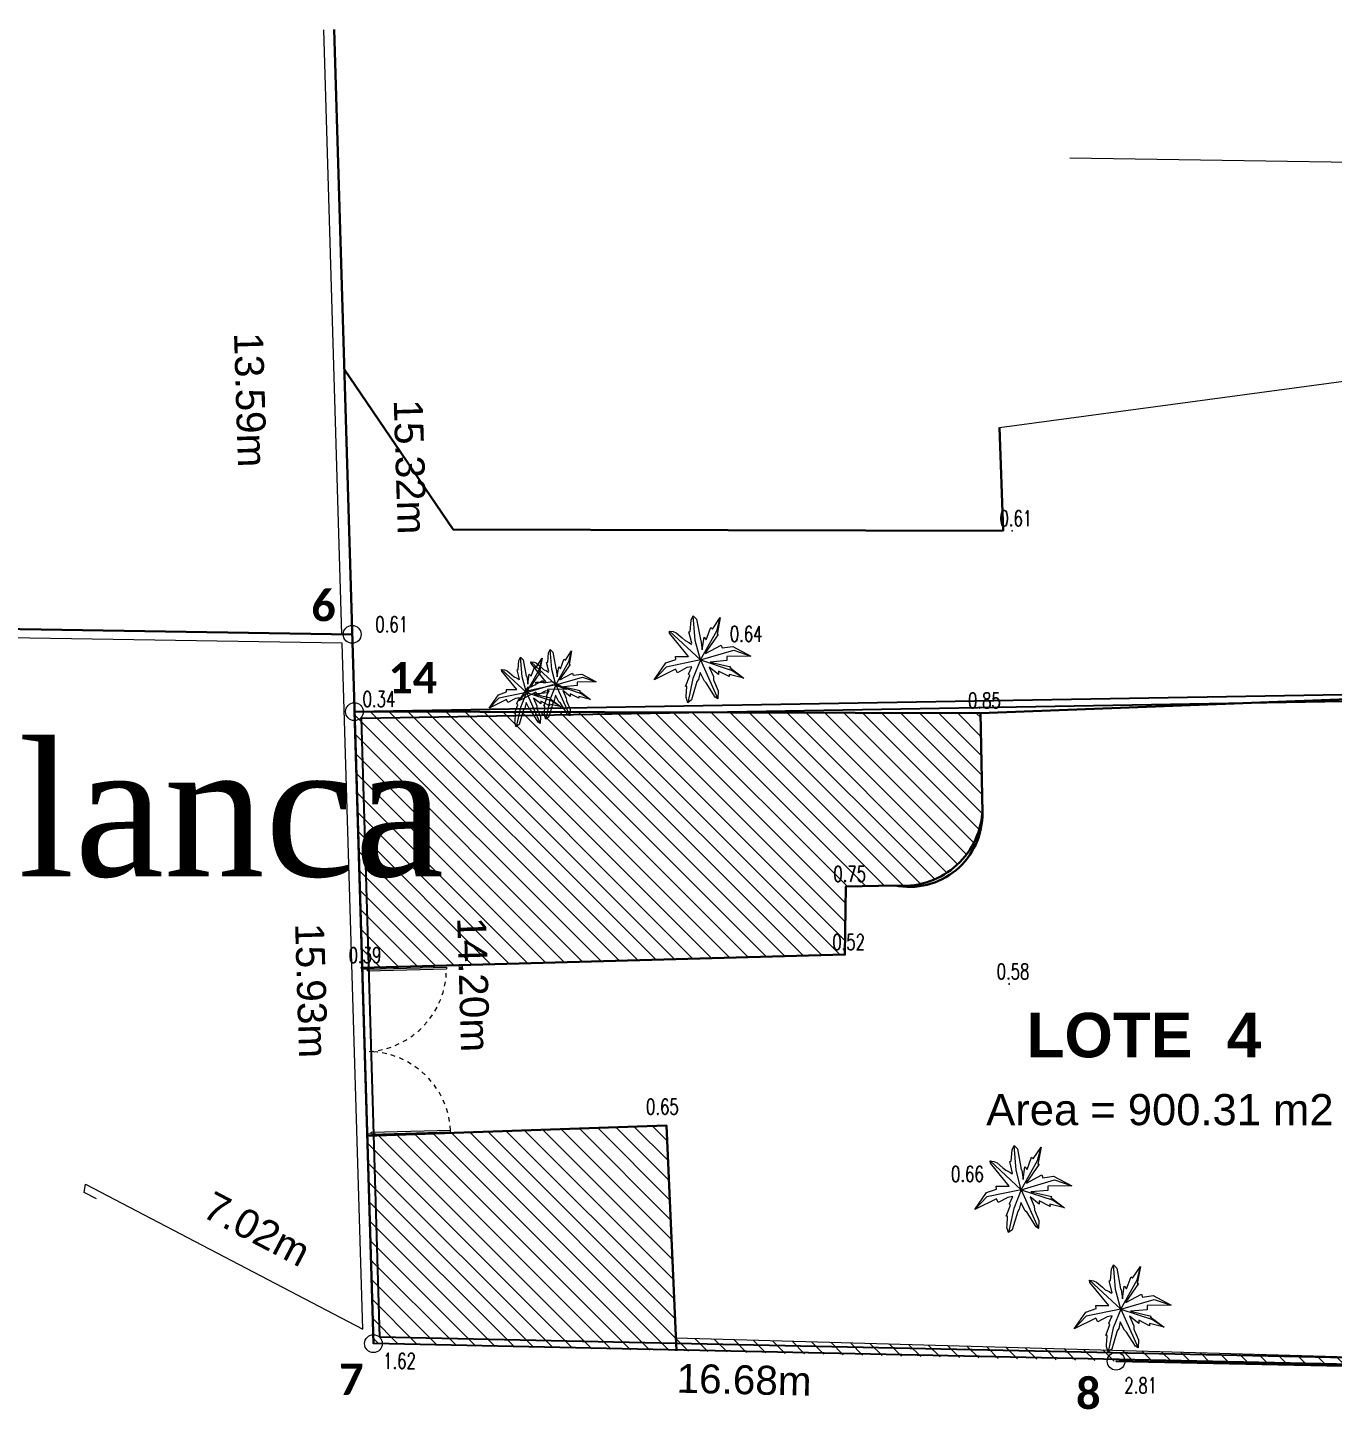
# Model space of a CAD drawing. Header units: millimetres. Extents: x 2366 to 2652, y 1504 to 1714.
# Drawn here: x 2416.68 to 2445.98, y 1509.48 to 1540.51 of the extents above; entities that cross this region are included whole.
import ezdxf
from ezdxf.enums import TextEntityAlignment as Align

# ---------------------------------------------------------------- set-up
doc = ezdxf.new("R2010")
doc.units = ezdxf.units.MM
doc.header["$LTSCALE"] = 0.02
doc.linetypes.add('HIDDEN', pattern=[0.375, 0.25, -0.125])
doc.layers.add('A_MURO', color=5, linetype='Continuous')
for name, color, linetype, lineweight in [('ARBOL', 94, 'Continuous', 15), ('DIVISION', 10, 'Continuous', 30), ('FOR', 7, 'Continuous', 13), ('HATCH', 8, 'Continuous', 5), ('LOCALIZACION', 7, 'Continuous', 9), ('MOJON', 160, 'Continuous', 13), ('MURO', 7, 'Continuous', 13), ('NIVEL', 26, 'Continuous', 15), ('PARAMENTO', 7, 'Continuous', 30), ('PUERTA', 30, 'Continuous', 5), ('TEX-LIN', 7, 'Continuous', 13), ('TEXTO', 7, 'Continuous', 13)]:
    doc.layers.add(name, color=color, linetype=linetype, lineweight=lineweight)
doc.styles.add('ARIAL', font='arial.ttf')
doc.styles.add('logo2', font='swissbo.ttf')
doc.styles.add('PR', font='panroman.ttf', dxfattribs={"width": 1.05})
doc.styles.add('S', font='SIMPLEX.shx', dxfattribs={"width": 0.7})
doc.styles.add('TNR', font='times.ttf')
doc.dimstyles.new('LIN', dxfattribs={"dimtxt": 0.65, "dimasz": 0.18, "dimexe": 0.18, "dimexo": 0.0625, "dimgap": 0.09, "dimtad": 0, "dimzin": 0, "dimdsep": 46, "dimtxsty": 'ARIAL', "dimcen": 0.09, "dimse1": 1, "dimse2": 1, "dimsd1": 1, "dimsd2": 1, "dimclrt": 7, "dimaunit": 1, "dimadec": 0, "dimazin": 0, "dimtfac": 1, "dimtofl": 0, "dimtmove": 0, "dimatfit": 3, "dimfxl": 1, "dimtolj": 1, "dimtzin": 0, "dimarcsym": 0})
pattern_1 = [(315, (2427.7304, 1540.46304), (0.212132, 0.212132), [])]

# ---------------------------------------------------------------- blocks, each defined once
blk = doc.blocks.new('*D141')
at = {"layer": 'Defpoints', "color": 0}
for p in [(2366.674, 1527.798), (2423.971, 1526.881), (2423.959, 1526.103)]:
    blk.add_point(p, dxfattribs=at)
at = {"layer": 'TEX-LIN', "color": 7, "insert": (2395.578, 1526.557), "char_height": 0.65, "attachment_point": 5, "rotation": 359.0827, "style": 'ARIAL'}
blk.add_mtext('\\A1;57.30m', dxfattribs=at)
blk = doc.blocks.new('PALMA')
at = {"layer": 'ARBOL'}
for p, q in [((-0.153, 1.302), (-0.112, 1.357)), ((0, 0), (-0.112, 1.357)), ((-0.112, 1.357), (-0.032, 1.262)), ((-0.209, 0.347), (-0.153, 1.302)), ((-0.032, 1.262), (0.013, 1.163)), ((0.013, 1.163), (0.043, 0.919)), ((0.043, 0.919), (0.055, 0.794)), ((0.154, 0.585), (0.336, 0.919)), ((0.299, 0.573), (0.785, 1.2)), ((0.336, 0.919), (0.374, 0.895)), ((0.374, 0.895), (0.647, 1.147)), ((0.791, 1.049), (0.438, 0.484)), ((0.647, 1.147), (0.785, 1.2)), ((0.785, 1.2), (0.791, 1.049)), ((-1.529, 0.538), (-0.888, 0.686)), ((-0.972, 0.576), (-1.529, 0.538)), ((-0.785, 0.326), (-1.529, 0.538)), ((0, 0), (-0.972, 0.576)), ((-0.888, 0.686), (-0.572, 0.552)), ((-0.572, 0.552), (-0.515, 0.629)), ((-0.515, 0.629), (-0.209, 0.347)), ((0, 0), (0.299, 0.573)), ((0.055, 0.794), (0.108, 0.668)), ((0.108, 0.668), (0.129, 0.576)), ((0.129, 0.576), (0.154, 0.585)), ((0.26, 0.202), (0.576, 0.462)), ((0.436, 0.457), (0.26, 0.202)), ((0.438, 0.484), (0.436, 0.457)), ((0.575, 0.354), (0.924, 0.533)), ((0.576, 0.462), (0.575, 0.354)), ((0.924, 0.533), (0.946, 0.543)), ((1.39, 0.581), (0.946, 0.248)), ((0.946, 0.543), (0.95, 0.475)), ((0.95, 0.475), (1.39, 0.581)), ((1.02, 0.337), (1.39, 0.581)), ((-0.823, 0.199), (-0.785, 0.326)), ((-0.486, 0.113), (-0.823, 0.199)), ((-0.587, -0.074), (-0.352, 0.025)), ((0, 0), (-0.584, -0.277)), ((-0.352, 0.025), (-0.486, 0.113)), ((0, 0), (-0.43, -1.292)), ((0, 0), (1.02, 0.337)), ((0, 0), (0.999, -0.492)), ((0, 0), (0.523, -0.938)), ((0.279, 0.063), (0.261, 0.043)), ((0.261, 0.043), (0.808, -0.096)), ((0.976, 0.221), (0.279, 0.063)), ((0.946, 0.248), (0.976, 0.221)), ((-0.584, -0.277), (-1.229, -0.738)), ((-1.115, -0.539), (-0.909, -0.339)), ((-0.554, -0.433), (-1.079, -0.75)), ((-0.931, -0.3), (-0.59, -0.131)), ((-0.898, -0.315), (-0.931, -0.3)), ((-0.909, -0.339), (-0.898, -0.315)), ((-0.59, -0.131), (-0.587, -0.074)), ((-0.474, -0.417), (-0.554, -0.433)), ((-0.285, -0.288), (-0.474, -0.417)), ((-0.368, -0.583), (-0.285, -0.288)), ((0.054, -0.356), (-0.053, -0.674)), ((0.111, -0.73), (0.054, -0.356)), ((0.61, -0.587), (0.181, -0.262)), ((0.181, -0.262), (0.569, -0.823)), ((0.808, -0.096), (0.773, -0.185)), ((0.773, -0.185), (1.056, -0.379)), ((1.056, -0.379), (1.276, -1)), ((-1.229, -0.738), (-1.157, -0.579)), ((-1.079, -0.75), (-1.229, -0.738)), ((-1.157, -0.579), (-1.115, -0.539)), ((-0.459, -1.2), (-0.361, -0.667)), ((-0.361, -0.667), (-0.368, -0.583)), ((-0.123, -0.757), (-0.248, -1.109)), ((-0.053, -0.674), (-0.123, -0.757)), ((0.184, -0.65), (0.111, -0.73)), ((0.319, -1.018), (0.184, -0.65)), ((0.569, -0.823), (0.529, -0.817)), ((0.529, -0.817), (0.63, -1.369)), ((0.703, -0.487), (0.61, -0.587)), ((1.276, -1), (0.703, -0.487)), ((0.999, -0.492), (1.276, -1)), ((-0.43, -1.292), (-0.459, -1.2)), ((-0.248, -1.109), (-0.43, -1.292)), ((0.361, -0.962), (0.319, -1.018)), ((0.63, -1.369), (0.361, -0.962)), ((0.523, -0.938), (0.63, -1.369))]:
    blk.add_line(p, q, dxfattribs=at)
blk = doc.blocks.new('*D142')
at = {"layer": 'Defpoints', "color": 0}
for p in [(2423.564, 1540.463), (2421.843, 1526.817), (2423.971, 1526.881)]:
    blk.add_point(p, dxfattribs=at)
at = {"layer": 'TEX-LIN', "color": 7, "insert": (2421.683, 1532.148), "char_height": 0.65, "attachment_point": 5, "rotation": 271.7169, "style": 'ARIAL'}
blk.add_mtext('\\A1;13.59m', dxfattribs=at)
blk = doc.blocks.new('*D123')
at = {"layer": 'Defpoints', "color": 0}
for p in [(2418.227, 1514.205), (2424.943, 1511.901), (2424.449, 1510.955)]:
    blk.add_point(p, dxfattribs=at)
at = {"layer": 'TEX-LIN', "color": 7, "insert": (2421.832, 1513.526), "char_height": 0.65, "attachment_point": 5, "rotation": 332.4202, "style": 'ARIAL'}
blk.add_mtext('\\A1;7.02m', dxfattribs=at)
blk = doc.blocks.new('*D124')
at = {"layer": 'Defpoints', "color": 0}
for p in [(2424.449, 1510.955), (2441.127, 1510.562), (2441.113, 1509.943)]:
    blk.add_point(p, dxfattribs=at)
at = {"layer": 'TEX-LIN', "color": 7, "insert": (2432.774, 1510.14), "char_height": 0.65, "attachment_point": 5, "rotation": 358.65, "style": 'ARIAL'}
blk.add_mtext('\\A1;16.68m', dxfattribs=at)
blk = doc.blocks.new('*D144')
at = {"layer": 'Defpoints', "color": 0}
for p in [(2481.365, 1526.241), (2424.023, 1525.146), (2481.354, 1524.723)]:
    blk.add_point(p, dxfattribs=at)
at = {"layer": 'TEX-LIN', "color": 7, "insert": (2452.7, 1526.453), "char_height": 0.65, "attachment_point": 5, "rotation": 359.5774, "style": 'ARIAL'}
blk.add_mtext('\\A1;57.35m', dxfattribs=at)
blk = doc.blocks.new('*D145')
at = {"layer": 'Defpoints', "color": 0}
for p in [(2424.023, 1525.146), (2426.509, 1525.221), (2424.449, 1510.955)]:
    blk.add_point(p, dxfattribs=at)
at = {"layer": 'TEX-LIN', "color": 7, "insert": (2426.695, 1519.017), "char_height": 0.65, "attachment_point": 5, "rotation": 271.7169, "style": 'ARIAL'}
blk.add_mtext('\\A1;14.20m', dxfattribs=at)
blk = doc.blocks.new('*D146')
at = {"layer": 'Defpoints', "color": 0}
for p in [(2423.564, 1540.463), (2424.974, 1540.505), (2424.023, 1525.146)]:
    blk.add_point(p, dxfattribs=at)
at = {"layer": 'TEX-LIN', "color": 7, "insert": (2425.27, 1530.642), "char_height": 0.65, "attachment_point": 5, "rotation": 271.7169, "style": 'ARIAL'}
blk.add_mtext('\\A1;15.32m', dxfattribs=at)
blk = doc.blocks.new('PUERTA2')
at = {"layer": 'PUERTA'}
for p, q in [((0.02, 0.05), (0.02, 0.999)), ((0.02, 0.999), (0.04, 0.999)), ((0.04, 0.05), (0.04, 0.999)), ((1.993, 0.999), (1.973, 0.999)), ((1.973, 0.05), (1.973, 0.999)), ((1.993, 0.05), (1.993, 0.999)), ((0, 0.1), (0, 0)), ((0.02, 0.1), (0, 0.1)), ((0.02, 0), (0, 0)), ((0.02, 0.1), (0.02, 0)), ((0.02, 0.05), (0.04, 0.05)), ((1.993, 0.05), (1.973, 0.05)), ((1.993, 0.1), (2.013, 0.1)), ((1.993, 0.1), (1.993, 0)), ((1.993, 0), (2.013, 0)), ((2.013, 0.1), (2.013, 0))]:
    blk.add_line(p, q, dxfattribs=at)
at = {"layer": 'PUERTA', "linetype": 'HIDDEN'}
for centre, start, end in [((0.011, 0.003), 2.7183, 88.3144), ((2.002, 0.003), 91.6856, 177.2817)]:
    blk.add_arc(centre, 0.997, start, end, dxfattribs=at)
blk = doc.blocks.new('*D147')
at = {"layer": 'Defpoints', "color": 0}
for p in [(2422.816, 1526.846), (2423.971, 1526.881), (2424.449, 1510.955)]:
    blk.add_point(p, dxfattribs=at)
at = {"layer": 'TEX-LIN', "color": 7, "insert": (2423.055, 1518.883), "char_height": 0.65, "attachment_point": 5, "rotation": 271.7169, "style": 'ARIAL'}
blk.add_mtext('\\A1;15.93m', dxfattribs=at)

msp = doc.modelspace()

# ---------------------------------------------------------------- hatches: boundary and pattern name
at = {"layer": 'HATCH'}
h = msp.add_hatch(dxfattribs=at)
h.set_pattern_fill('_USER', color=256, scale=0.3, angle=357.5061, style=0, pattern_type=0)
h.set_pattern_definition(pattern_1)
h.paths.add_polyline_path([(2438.125, 1522.879), (2438.086, 1525.115), (2424.023, 1525.146), (2424.196, 1519.397), (2435.037, 1519.69), (2435.061, 1521.221), (2436.156, 1521.243, 0.421492)])
h = msp.add_hatch(dxfattribs=at)
h.set_pattern_fill('_USER', color=256, scale=0.3, angle=357.5061, style=0, pattern_type=0)
h.set_pattern_definition(pattern_1)
h.paths.add_polyline_path([(2431.03, 1515.851), (2424.309, 1515.622), (2424.309, 1515.622), (2424.449, 1510.955), (2441.127, 1510.562), (2447.426, 1510.432), (2447.42, 1510.631), (2431.242, 1511.082)])

# ---------------------------------------------------------------- linework, layer by layer
at = {"layer": 'A_MURO'}
for points in [[(2484.468, 1510.13), (2484.457, 1509.668), (2424.449, 1510.955), (2424.023, 1525.146), (2451.439, 1525.62), (2481.354, 1524.723), (2481.377, 1524.421), (2484.798, 1524.201)], [(2484.1, 1509.826), (2424.594, 1511.102), (2424.178, 1524.999), (2451.438, 1525.47), (2481.215, 1524.577), (2481.238, 1524.28), (2484.645, 1524.061), (2484.592, 1521.798)]]:
    msp.add_lwpolyline(points, dxfattribs=at)
at = {"layer": 'DIVISION'}
for points in [[(2424.449, 1510.955), (2423.564, 1540.463)], [(2423.971, 1526.881), (2366.674, 1527.798)], [(2484.798, 1524.201), (2481.377, 1524.421), (2481.354, 1524.723), (2460.758, 1525.514), (2451.439, 1525.62), (2438.086, 1525.115), (2424.023, 1525.146)], [(2484.457, 1509.668), (2441.127, 1510.562)]]:
    msp.add_lwpolyline(points, dxfattribs=at)
at = {"layer": 'FOR'}
msp.add_lwpolyline([(2423.793, 1532.834), (2426.241, 1529.236), (2438.589, 1529.204), (2438.507, 1531.525), (2451.358, 1533.252), (2450.845, 1537.408), (2440.088, 1537.572)], dxfattribs=at)
at = {"layer": 'LOCALIZACION'}
for points in [[(2366.674, 1527.798), (2423.971, 1526.881), (2423.564, 1540.463)], [(2423.971, 1526.881), (2424.449, 1510.955)], [(2424.023, 1525.146), (2451.439, 1525.62), (2481.354, 1524.723), (2481.377, 1524.421), (2484.798, 1524.201)], [(2441.127, 1510.562), (2484.457, 1509.668)]]:
    msp.add_lwpolyline(points, dxfattribs=at)
at = {"layer": 'MOJON'}
for centre in [(2423.971, 1526.881), (2424.023, 1525.146), (2424.449, 1510.955), (2441.127, 1510.562)]:
    msp.add_circle(centre, 0.2, dxfattribs=at)
at = {"layer": 'MURO'}
for points in [[(2423.741, 1526.885), (2423.334, 1540.456)], [(2423.747, 1526.685), (2366.671, 1527.598)], [(2418.227, 1514.205), (2417.954, 1514.347), (2417.982, 1514.536), (2424.209, 1511.283), (2423.747, 1526.685)], [(2431.242, 1511.082), (2447.42, 1510.631)]]:
    msp.add_lwpolyline(points, dxfattribs=at)
at = {"layer": 'NIVEL'}
for p in [(2438.589, 1529.358, 0.03), (2426.238, 1529.244, 0.01), (2438.792, 1529.205, 0.61), (2423.902, 1526.882, 0.61), (2431.795, 1526.306, 0.64), (2423.791, 1525.147, 0.34), (2438.086, 1525.115, 0.85), (2435.061, 1521.221, 0.75), (2435.037, 1519.69, 0.52), (2424.175, 1519.396, 0.39), (2438.728, 1519.031, 0.585), (2438.728, 1519.03, 0.58), (2438.728, 1519.03, 0.58), (2431.03, 1515.851), (2438.999, 1514.411, 0.66), (2424.449, 1510.955, 1.62), (2441.127, 1510.562, 2.81)]:
    msp.add_point(p, dxfattribs=at)
at = {"layer": 'PARAMENTO'}
for p, q in [((2423.793, 1532.834), (2426.241, 1529.236)), ((2438.589, 1529.204), (2438.507, 1531.525)), ((2426.241, 1529.236), (2438.589, 1529.204)), ((2424.309, 1515.622), (2424.309, 1515.622))]:
    msp.add_line(p, q, dxfattribs=at)
for points in [[(2438.086, 1525.115), (2438.125, 1522.879, -0.421492), (2436.156, 1521.243), (2435.061, 1521.221), (2435.037, 1519.69), (2424.196, 1519.397)], [(2438.086, 1525.115), (2438.125, 1522.879, -0.480036), (2436.156, 1521.243), (2435.061, 1521.221), (2435.037, 1519.69), (2424.196, 1519.397)]]:
    msp.add_lwpolyline(points, format="xyb", dxfattribs=at)
for points in [[(2431.255, 1510.794), (2431.03, 1515.851), (2424.309, 1515.622)], [(2424.309, 1515.622), (2431.03, 1515.851), (2431.255, 1510.794)]]:
    msp.add_lwpolyline(points, dxfattribs=at)

# ---------------------------------------------------------------- block references
at = {"layer": 'ARBOL'}
for p, xscale, yscale, zscale, rotation in [((2431.795, 1526.306), 0.6999999999999065, 0.7000000000000455, 0.6999999999999998, 42.50614254430287), ((2428.547, 1525.746), 0.5599999999998219, 0.5599999999999454, 0.5599999999999998, 42.50614254431886), ((2427.885, 1525.578), 0.5599999999998219, 0.5599999999999454, 0.5599999999999998, 42.50614254431886), ((2438.999, 1514.411), 0.6999999999999065, 0.7000000000000455, 0.6999999999999998, 42.50614254430287), ((2441.233, 1511.731), 0.6999999999999065, 0.7000000000000455, 0.6999999999999998, 42.50614254430287)]:
    msp.add_blockref('PALMA', p, dxfattribs=dict(at, xscale=xscale, yscale=yscale, zscale=zscale, rotation=rotation))
at = {"layer": 'PUERTA', "xscale": 1.876754569887673, "yscale": 1.87675456988768, "zscale": 1.87675456988761, "rotation": 271.4476922685267}
msp.add_blockref('PUERTA2', (2424.214, 1519.399), dxfattribs=at)

# ---------------------------------------------------------------- texts
at = {"layer": 'LOCALIZACION', "style": 'TNR'}
msp.add_text('Casablanca', height=3, dxfattribs=at).set_placement((2415.718, 1521.449), align=Align.CENTER)
at = {"layer": 'MOJON', "char_height": 0.7, "width": 1.61167, "attachment_point": 1, "style": 'PR'}
for s, insert in [('{\\fCalibri|b1|i0|c0|p34;6}', (2423.055, 1527.878)), ('{\\fCalibri|b1|i0|c0|p34;14}', (2424.785, 1526.259)), ('{\\fCalibri|b1|i0|c0|p34;7}', (2423.681, 1510.505)), ('{\\fCalibri|b1|i0|c0|p34;8}', (2440.23, 1510.187))]:
    msp.add_mtext(s, dxfattribs=dict(at, insert=insert))
at = {"layer": 'NIVEL', "style": 'S', "width": 0.7}
for s, p in [('0.61', (2438.876, 1529.312, 0.61)), ('0.61', (2424.859, 1526.931, 0.61)), ('0.64', (2432.82, 1526.716, 0.64)), ('0.34', (2424.573, 1525.253, 0.34)), ('0.85', (2438.17, 1525.222, 0.85)), ('0.75', (2435.145, 1521.328, 0.75)), ('0.52', (2435.121, 1519.797, 0.52)), ('0.39', (2424.26, 1519.503, 0.39)), ('0.58', (2438.813, 1519.137, 0.58)), ('0.58', (2438.813, 1519.137, 0.58)), ('0.65', (2430.939, 1516.099, 0.58)), ('0.66', (2437.788, 1514.59, 0.66)), ('1.62', (2425.035, 1510.392, 1.62)), ('2.81', (2441.68, 1509.841, 2.81))]:
    msp.add_text(s, height=0.35, dxfattribs=at).set_placement(p, align=Align.CENTER)
at = {"layer": 'TEX-LIN', "insert": (2438.211, 1516.56), "char_height": 0.7, "width": 8.03522, "attachment_point": 1, "style": 'ARIAL'}
msp.add_mtext('Area = 900.31 m2', dxfattribs=at)
at = {"layer": 'TEXTO', "lineweight": 30, "style": 'logo2'}
msp.add_text('LOTE  4', height=1, dxfattribs=at).set_placement((2441.753, 1517.383), align=Align.CENTER)

# ---------------------------------------------------------------- dimensions: what is measured, and where the dimension line sits
at = {"layer": 'TEX-LIN'}
for base, p1, p2, angle, picture, middle in [((2421.843, 1526.817), (2423.564, 1540.463), (2423.971, 1526.881), 271.7169, '*D142', (2421.683, 1532.148)), ((2424.974, 1540.505), (2424.023, 1525.146), (2423.564, 1540.463), 91.7169, '*D146', (2425.27, 1530.642)), ((2423.959, 1526.103), (2366.674, 1527.798), (2423.971, 1526.881), 359.0827, '*D141', (2395.578, 1526.557)), ((2426.509, 1525.221), (2424.449, 1510.955), (2424.023, 1525.146), 91.7169, '*D145', (2426.695, 1519.017))]:
    dim = msp.add_linear_dim(base=base, p1=p1, p2=p2, angle=angle, dimstyle='LIN', override={"dimpost": 'm'}, dxfattribs=at)
    dim.commit()
    dim.dimension.update_dxf_attribs({"geometry": picture, "text_midpoint": middle, "dimtype": 161})
for p1, p2, distance, picture, middle in [((2424.449, 1510.955), (2423.971, 1526.881), 1.156, '*D147', (2423.055, 1518.883)), ((2418.227, 1514.205), (2424.449, 1510.955), 1.067, '*D123', (2421.832, 1513.526)), ((2424.449, 1510.955), (2441.127, 1510.562), -0.618, '*D124', (2432.774, 1510.14))]:
    dim = msp.add_aligned_dim(p1=p1, p2=p2, distance=distance, dimstyle='LIN', override={"dimpost": 'm'}, dxfattribs=at)
    dim.commit()
    dim.dimension.update_dxf_attribs({"geometry": picture, "text_midpoint": middle})
dim = msp.add_aligned_dim(p1=(2424.023, 1525.146), p2=(2481.354, 1524.723), distance=1.518, text='57.35m', dimstyle='LIN', override={"dimpost": 'm'}, dxfattribs=at)
dim.commit()
dim.dimension.update_dxf_attribs({"geometry": '*D144', "text_midpoint": (2452.7, 1526.453)})

doc.saveas('drawing.dxf')
